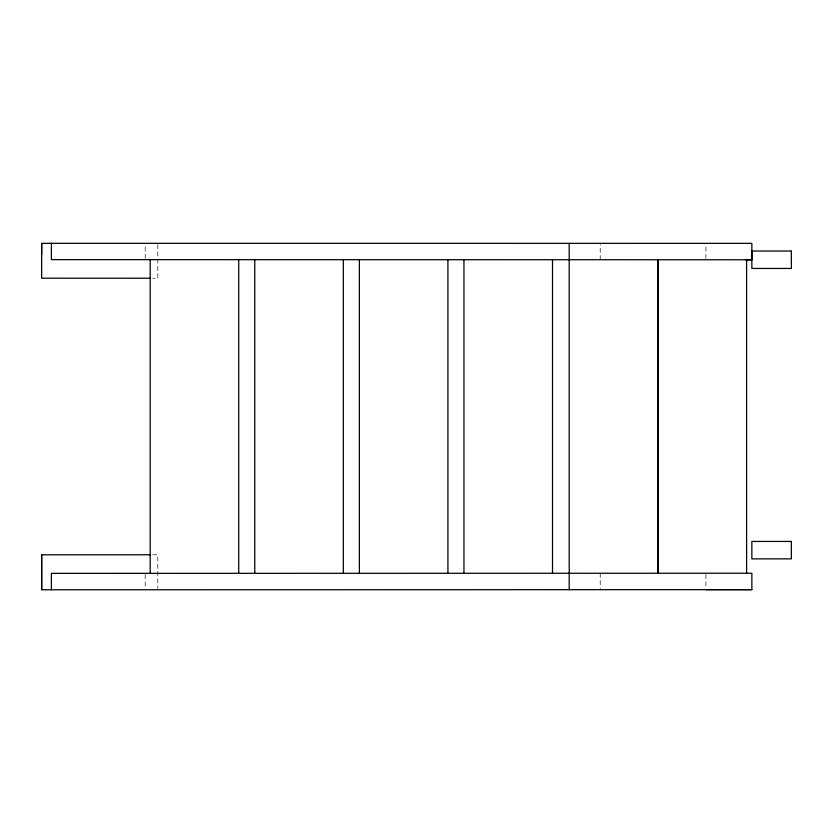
<?xml version="1.0" encoding="UTF-8"?>
<svg xmlns="http://www.w3.org/2000/svg" width="833" height="833" viewBox="0 0 833 833"><rect width="100%" height="100%" fill="white"/><g stroke="black" fill="none" stroke-linecap="round" stroke-linejoin="round"><path stroke-width="0.62" stroke-dasharray="4.17 3.12" d="M145.181 258.386L145.181 244.506M157.822 244.538L157.812 278.222L152.647 278.222M600.218 259.729L600.218 244.579M705.915 258.49L705.915 244.6M152.647 554.778L157.812 554.778L157.822 588.462M705.915 574.51L705.915 588.4M600.218 573.271L600.218 588.421M145.181 574.614L145.181 588.494"/><path stroke-width="1.25" d="M41.66 589.493L41.65 554.799L150.065 554.778M51.396 243.226L51.386 259.636L751.855 259.771L751.855 243.351L41.66 243.33L41.65 278.201L150.065 278.222M569.189 243.33L569.189 589.67M745.473 259.771L751.855 259.771M51.396 589.774L51.386 573.364L751.855 573.229L751.855 589.649L41.66 589.785L41.65 554.799M705.915 589.66L751.855 589.649M746.607 259.74L746.607 573.385M658.049 259.74L658.049 573.385M657.737 259.74L657.737 573.385M552.508 259.771L552.508 573.406M463.95 259.771L463.95 573.406M447.915 259.771L447.915 573.406M359.367 259.771L359.367 573.406M343.321 259.771L343.321 573.406M254.773 259.771L254.773 573.406M238.727 259.771L238.727 573.406M150.179 259.771L150.179 573.406M41.66 243.507L41.66 254.482M791.35 251.035L751.855 251.035L751.855 268.455L791.35 268.455L791.35 251.035M791.35 541.44L751.855 541.44L751.855 558.86L791.35 558.86L791.35 541.44"/></g></svg>
